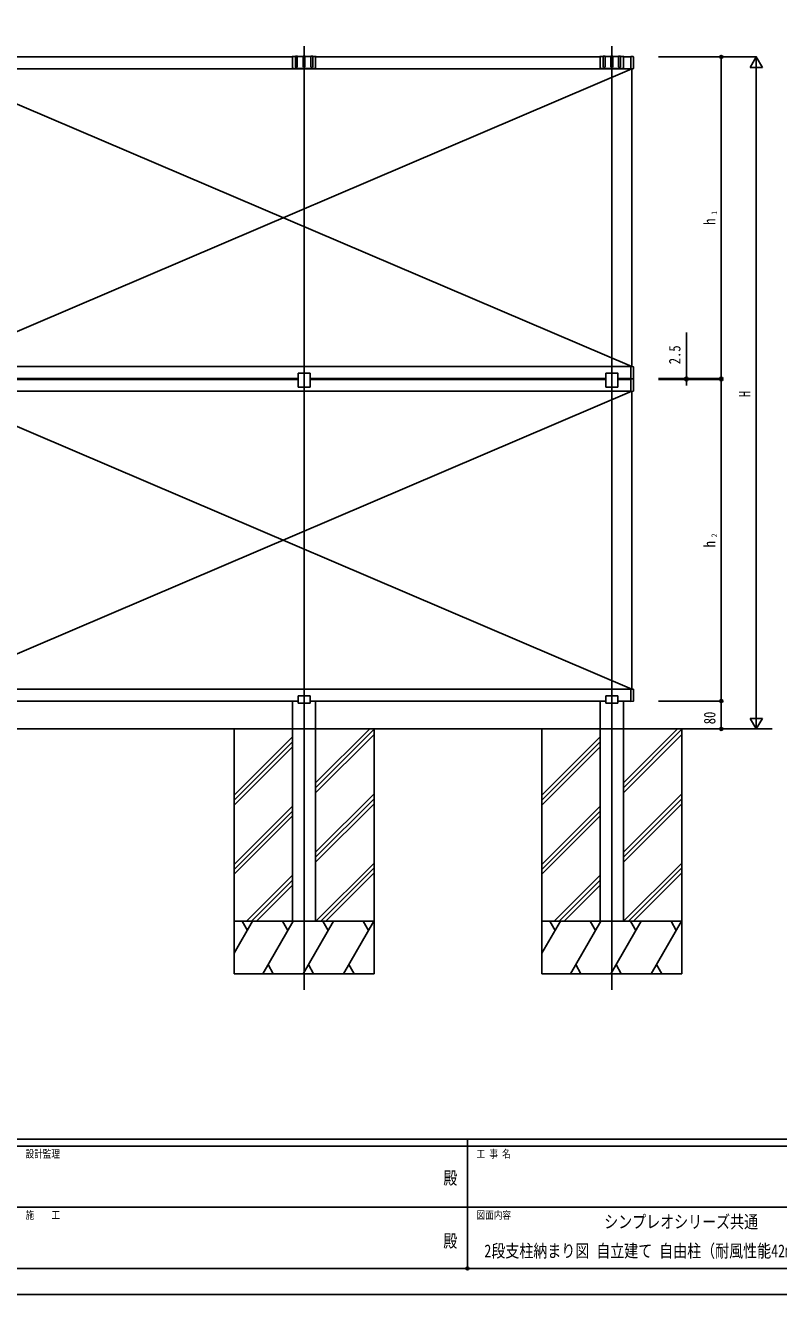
# Model space of a CAD drawing. Units: millimetres, scale not verified. Extents: x -4205 to 4205, y -2970 to 2970.
# Drawn here: x -1269 to 885, y -2970 to 661 of the extents above; entities that cross this region are included whole.
import ezdxf
from ezdxf.enums import TextEntityAlignment as Align

# ---------------------------------------------------------------- set-up
doc = ezdxf.new("R2010")
doc.units = ezdxf.units.MM
doc.header["$LTSCALE"] = 16
doc.header["$PDMODE"] = 32
doc.header["$PDSIZE"] = 8
for name, color, linetype in [('0-2_USER1', 3, 'Continuous'), ('0-3_YKK_12', 2, 'Continuous'), ('0-4_YKK_A1', 4, 'Continuous'), ('0-5_YKK_D', 6, 'Continuous'), ('0-6_YKK_ZWAK', 7, 'Continuous')]:
    doc.layers.add(name, color=color, linetype=linetype)
doc.styles.add('ＭＳ ゴシック', font='')
doc.styles.get('ＭＳ ゴシック').set_extended_font_data('MS Gothic')

msp = doc.modelspace()

# ---------------------------------------------------------------- linework, layer by layer
at = {"layer": '0-3_YKK_12'}
for p, q in [((-471.81, -2097.73), (-471.81, 601.26)), ((408.09, -2097.73), (408.09, 601.26))]:
    msp.add_line(p, q, dxfattribs=at)
at = {"layer": '0-4_YKK_A1'}
for p, q in [((-504.81, 570.48), (-1438.81, 570.48)), ((-496.31, 571.98), (-504.81, 571.98)), ((-504.81, 571.98), (-504.81, 537.97)), ((-496.31, 571.98), (-496.31, 542.97)), ((-495.31, 572.98), (-492.31, 572.98)), ((-491.31, 542.97), (-491.31, 571.98)), ((-474.31, 571.98), (-491.31, 571.98)), ((-474.31, 571.98), (-474.31, 542.97)), ((-473.31, 572.98), (-470.31, 572.98)), ((-452.31, 571.98), (-469.31, 571.98)), ((-469.31, 542.97), (-469.31, 571.98)), ((-452.31, 571.98), (-452.31, 542.97)), ((-448.31, 572.98), (-451.31, 572.98)), ((-438.81, 571.98), (-447.31, 571.98)), ((-447.31, 542.97), (-447.31, 571.98)), ((-438.81, 571.98), (-438.81, 537.97)), ((375.09, 570.48), (-438.81, 570.48)), ((383.59, 571.98), (375.09, 571.98)), ((375.09, 571.98), (375.09, 537.97)), ((383.59, 571.98), (383.59, 542.97)), ((384.59, 572.98), (387.59, 572.98)), ((388.59, 542.97), (388.59, 571.98)), ((405.59, 571.98), (388.59, 571.98)), ((405.59, 571.98), (405.59, 542.97)), ((406.59, 572.98), (409.59, 572.98)), ((427.59, 571.98), (410.59, 571.98)), ((410.59, 542.97), (410.59, 571.98)), ((427.59, 571.98), (427.59, 542.97)), ((431.59, 572.98), (428.59, 572.98)), ((441.09, 571.98), (432.59, 571.98)), ((432.59, 542.97), (432.59, 571.98)), ((441.09, 571.98), (441.09, 537.97)), ((462.19, 570.48), (441.09, 570.48)), ((462.51, 571.66), (469.25, 571.25)), ((470.19, 570.25), (470.19, 537.61)), ((-1529.31, 536.48), (465.69, -315.52)), ((-1529.31, -315.52), (465.69, 536.48)), ((-1527.31, 536.48), (462.19, 536.48)), ((-503.81, 536.97), (-472.27, 536.97)), ((-471.35, 536.97), (-439.81, 536.97)), ((376.09, 536.97), (407.63, 536.97)), ((408.55, 536.97), (440.09, 536.97)), ((462.51, 536.2), (469.25, 536.61)), ((465.69, -315.43), (465.69, 536.4)), ((-1527.31, -315.52), (462.19, -315.52)), ((462.51, -315.24), (469.25, -315.65)), ((470.19, -349.29), (470.19, -316.65)), ((-1454.56, -349.52), (-489.06, -349.52)), ((-489.06, -352.02), (-1454.56, -352.02)), ((-489.06, -334.52), (-489.06, -374.52)), ((-454.56, -349.52), (390.84, -349.52)), ((390.84, -352.02), (-454.56, -352.02)), ((390.84, -334.52), (390.84, -374.52)), ((425.34, -349.52), (462.19, -349.52)), ((462.19, -352.02), (425.34, -352.02)), ((462.51, -350.7), (469.25, -350.29)), ((462.51, -350.84), (469.25, -351.25)), ((470.19, -352.25), (470.19, -384.89)), ((-1529.31, -386.02), (465.69, -1238.02)), ((-1529.31, -1238.02), (465.69, -386.02)), ((-1527.31, -386.02), (462.19, -386.02)), ((-489.06, -374.52), (-454.56, -374.52)), ((390.84, -374.52), (425.34, -374.52)), ((462.51, -386.3), (469.25, -385.89)), ((465.69, -1237.93), (465.69, -386.1)), ((-1527.31, -1238.02), (462.19, -1238.02)), ((-489.11, -1257.02), (-454.51, -1257.02)), ((-489.11, -1257.02), (-489.11, -1278.02)), ((-454.51, -1278.02), (-454.51, -1257.02)), ((390.79, -1257.02), (425.39, -1257.02)), ((390.79, -1257.02), (390.79, -1278.02)), ((425.39, -1278.02), (425.39, -1257.02)), ((462.51, -1237.74), (469.25, -1238.15)), ((470.19, -1271.79), (470.19, -1239.15)), ((-1454.51, -1272.02), (-489.11, -1272.02)), ((-504.81, -1352.02), (-504.81, -1272.02)), ((-489.11, -1278.02), (-454.51, -1278.02)), ((-454.51, -1272.02), (390.79, -1272.02)), ((-438.81, -1352.02), (-438.81, -1272.02)), ((375.09, -1352.02), (375.09, -1272.02)), ((390.79, -1278.02), (425.39, -1278.02)), ((425.39, -1272.02), (462.19, -1272.02)), ((441.09, -1352.02), (441.09, -1272.02)), ((462.51, -1273.2), (469.25, -1272.79)), ((866.24, -1352.02), (-3880.14, -1352.02)), ((-671.81, -1541.5), (-504.81, -1374.5)), ((-504.81, -1902.02), (-504.81, -1352.02)), ((-438.81, -1902.02), (-438.81, -1352.02)), ((-438.81, -1520.63), (-270.2, -1352.02)), ((-438.81, -1506.49), (-284.34, -1352.02)), ((-438.81, -1534.77), (-271.81, -1367.77)), ((208.09, -1541.5), (375.09, -1374.5)), ((375.09, -1902.02), (375.09, -1352.02)), ((441.09, -1902.02), (441.09, -1352.02)), ((441.09, -1520.63), (609.7, -1352.02)), ((441.09, -1506.49), (595.56, -1352.02)), ((441.09, -1534.77), (608.09, -1367.77)), ((-671.81, -1555.64), (-504.81, -1388.64)), ((-671.81, -1569.78), (-504.81, -1402.78)), ((208.09, -1555.64), (375.09, -1388.64)), ((208.09, -1569.78), (375.09, -1402.78)), ((-438.81, -1704.48), (-271.81, -1537.48)), ((-438.81, -1718.62), (-271.81, -1551.62)), ((441.09, -1704.48), (608.09, -1537.48)), ((441.09, -1718.62), (608.09, -1551.62)), ((-671.81, -1739.49), (-504.81, -1572.49)), ((-671.81, -1753.63), (-504.81, -1586.63)), ((-438.81, -1732.76), (-271.81, -1565.76)), ((208.09, -1739.49), (375.09, -1572.49)), ((208.09, -1753.63), (375.09, -1586.63)), ((441.09, -1732.76), (608.09, -1565.76)), ((-671.81, -1767.77), (-504.81, -1600.77)), ((208.09, -1767.77), (375.09, -1600.77)), ((-438.36, -1902.02), (-271.81, -1735.47)), ((441.54, -1902.02), (608.09, -1735.47)), ((-636.35, -1902.02), (-504.81, -1770.48)), ((-424.22, -1902.02), (-271.81, -1749.61)), ((-410.08, -1902.02), (-271.81, -1763.75)), ((243.55, -1902.02), (375.09, -1770.48)), ((455.68, -1902.02), (608.09, -1749.61)), ((469.82, -1902.02), (608.09, -1763.75)), ((-622.21, -1902.02), (-504.81, -1784.62)), ((-608.07, -1902.02), (-504.81, -1798.76)), ((257.69, -1902.02), (375.09, -1784.62)), ((271.83, -1902.02), (375.09, -1798.76)), ((-671.81, -1993.52), (-618.98, -1902.02)), ((-633.98, -1928), (-648.98, -1902.02)), ((-590.11, -2052.02), (-503.51, -1902.02)), ((-518.51, -1928), (-533.51, -1902.02)), ((-474.64, -2052.02), (-388.04, -1902.02)), ((-403.04, -1928), (-418.04, -1902.02)), ((-359.17, -2052.02), (-272.57, -1902.02)), ((-287.57, -1928), (-302.57, -1902.02)), ((208.09, -1993.52), (260.92, -1902.02)), ((245.92, -1928), (230.92, -1902.02)), ((289.79, -2052.02), (376.39, -1902.02)), ((361.39, -1928), (346.39, -1902.02)), ((405.26, -2052.02), (491.86, -1902.02)), ((476.86, -1928), (461.86, -1902.02)), ((520.73, -2052.02), (607.33, -1902.02)), ((592.33, -1928), (577.33, -1902.02)), ((-575.11, -2026.04), (-560.11, -2052.02)), ((-459.64, -2026.04), (-444.64, -2052.02)), ((-344.17, -2026.04), (-329.17, -2052.02)), ((304.79, -2026.04), (319.79, -2052.02)), ((420.26, -2026.04), (435.26, -2052.02)), ((535.73, -2026.04), (550.73, -2052.02))]:
    msp.add_line(p, q, dxfattribs=at)
for points in [[(462.19, 536.5), (462.19, 537.18), (462.19, 570.68), (462.19, 571.36)], [(462.19, -315.54), (462.19, -316.22), (462.19, -349.72), (462.19, -350.4)], [(-454.56, -374.52), (-454.56, -334.52), (-489.06, -334.52)], [(425.34, -374.52), (425.34, -334.52), (390.84, -334.52)], [(462.19, -386), (462.19, -385.32), (462.19, -351.82), (462.19, -351.14)], [(462.19, -1238.04), (462.19, -1238.72), (462.19, -1272.22), (462.19, -1272.9)]]:
    msp.add_lwpolyline(points, dxfattribs=at)
for points in [[(-671.81, -1902.02), (-271.81, -1902.02), (-271.81, -1352.02), (-671.81, -1352.02)], [(208.09, -1902.02), (608.09, -1902.02), (608.09, -1352.02), (208.09, -1352.02)], [(-671.81, -1902.02), (-271.81, -1902.02), (-271.81, -2052.02), (-671.81, -2052.02)], [(208.09, -1902.02), (608.09, -1902.02), (608.09, -2052.02), (208.09, -2052.02)]]:
    msp.add_lwpolyline(points, close=True, dxfattribs=at)
for centre, radius, start, end in [((-504.81, 569.98), 2, 90, 165.52249), ((-495.31, 571.98), 1, 90, 180), ((-492.31, 571.98), 1, 0, 90), ((-473.31, 571.98), 1, 90, 180), ((-470.31, 571.98), 1, 0, 90), ((-451.31, 571.98), 1, 90, 180), ((-448.31, 571.98), 1, 0, 90), ((-438.81, 569.98), 2, 14.47751, 90), ((375.09, 569.98), 2, 90, 165.52249), ((384.59, 571.98), 1, 90, 180), ((387.59, 571.98), 1, 0, 90), ((406.59, 571.98), 1, 90, 180), ((409.59, 571.98), 1, 0, 90), ((428.59, 571.98), 1, 90, 180), ((431.59, 571.98), 1, 0, 90), ((441.09, 569.98), 2, 14.47751, 90), ((462.49, 571.36), 0.3, 86.5, 180), ((469.19, 570.25), 1, 0, 86.5), ((-503.81, 537.97), 1, 180, 270), ((-493.81, 542.97), 2.5, 180, 0), ((-471.81, 542.97), 2.5, 180, 0), ((-471.81, 536.77), 0.5, 23.57818, 156.42182), ((-449.81, 542.97), 2.5, 180, 0), ((-439.81, 537.97), 1, 270, 0), ((376.09, 537.97), 1, 180, 270), ((386.09, 542.97), 2.5, 180, 0), ((408.09, 542.97), 2.5, 180, 0), ((408.09, 536.77), 0.5, 23.57818, 156.42182), ((430.09, 542.97), 2.5, 180, 0), ((440.09, 537.97), 1, 270, 0), ((462.49, 536.5), 0.3, 180, 273.5), ((469.19, 537.61), 1, 273.5, 0), ((462.49, -315.54), 0.3, 86.5, 180), ((469.19, -316.65), 1, 0, 86.5), ((462.49, -350.4), 0.3, 180, 273.5), ((462.49, -351.14), 0.3, 86.5, 180), ((469.19, -349.29), 1, 273.5, 0), ((469.19, -352.25), 1, 0, 86.5), ((462.49, -386), 0.3, 180, 273.5), ((469.19, -384.89), 1, 273.5, 0), ((462.49, -1238.04), 0.3, 86.5, 180), ((469.19, -1239.15), 1, 0, 86.5), ((462.49, -1272.9), 0.3, 180, 273.5), ((469.19, -1271.79), 1, 273.5, 0)]:
    msp.add_arc(centre, radius, start, end, dxfattribs=at)
at = {"layer": '0-5_YKK_D'}
for p, q in [((541.19, 570.48), (822.19, 570.48)), ((541.19, 570.48), (722.19, 570.48)), ((721.19, 570.48), (721.19, -349.52)), ((821.19, 570.48), (803.69, 540.17)), ((821.19, 570.48), (838.69, 540.17)), ((821.19, 570.48), (821.19, 509.86)), ((803.69, 540.17), (838.69, 540.17)), ((821.19, 535.48), (821.19, -1317.02)), ((621.19, -349.52), (621.19, -217.52)), ((541.19, -349.52), (722.19, -349.52)), ((541.19, -349.52), (622.19, -349.52)), ((541.19, -352.02), (722.19, -352.02)), ((541.19, -352.02), (622.19, -352.02)), ((621.19, -352.02), (621.19, -349.52)), ((621.19, -352.02), (621.19, -369.02)), ((721.19, -352.02), (721.19, -1272.02)), ((541.19, -1272.02), (722.19, -1272.02)), ((541.19, -1272.02), (722.19, -1272.02)), ((721.19, -1272.02), (721.19, -1352.02)), ((821.19, -1352.02), (821.19, -1291.4)), ((821.19, -1352.02), (803.69, -1321.71)), ((838.69, -1321.71), (803.69, -1321.71)), ((821.19, -1352.02), (838.69, -1321.71)), ((541.19, -1352.02), (722.19, -1352.02)), ((541.19, -1352.02), (822.19, -1352.02))]:
    msp.add_line(p, q, dxfattribs=at)
for centre in [(721.19, 570.48), (621.19, -349.52), (621.19, -352.02), (721.19, -349.52), (721.19, -352.02), (721.19, -1272.02), (721.19, -1272.02), (721.19, -1352.02)]:
    msp.add_circle(centre, 4.25, dxfattribs=at)
at = {"layer": '0-6_YKK_ZWAK'}
for p, q in [((3895.02, -2525), (-3904.98, -2525)), ((-4.98, -2525), (-4.98, -2895)), ((-4.98, -2545), (-1304.98, -2545)), ((1295.02, -2545), (-4.98, -2545)), ((-1297.48, -2720), (-4.98, -2720)), ((-4.98, -2720), (1295.02, -2720)), ((-1304.98, -2895), (-4.98, -2895)), ((-4.98, -2895), (1295.02, -2895))]:
    msp.add_line(p, q, dxfattribs=at)
msp.add_lwpolyline([(-4205, -2970), (4205, -2970), (4205, 2970), (-4205, 2970)], close=True, dxfattribs=at)
msp.add_point((-4.98, -2895), dxfattribs=at)

# ---------------------------------------------------------------- texts
at = {"layer": '0-2_USER1', "style": 'ＭＳ ゴシック', "width": 0.8}
for s, p in [('シンプレオシリーズ共通', (386.35, -2790.83)), (' 2段支柱納まり図 自立建て 自由柱（耐風性能42m/s）', (23.69, -2874.17))]:
    msp.add_text(s, height=36.66, dxfattribs=at).set_placement(p, align=Align.BOTTOM_LEFT)
at = {"layer": '0-5_YKK_D', "style": 'ＭＳ ゴシック', "width": 0.8}
for s, height, p in [('1', 16.5, (714.19, 118.88)), ('h', 32.99, (714.19, 90.08)), ('2.5', 32.99, (614.19, -308.52)), ('H', 32.99, (814.19, -402.77)), ('2', 16.5, (714.19, -803.62)), ('h', 32.99, (714.19, -832.42)), ('80', 32.99, (714.19, -1338.42))]:
    msp.add_text(s, height=height, rotation=90, dxfattribs=at).set_placement(p, align=Align.BOTTOM_LEFT)
at = {"layer": '0-6_YKK_ZWAK', "style": 'ＭＳ ゴシック', "width": 0.8}
for s, height, p in [('設計監理', 21.99, (-1268.31, -2585)), ('工 事 名', 21.99, (21.27, -2585)), ('殿', 36.66, (-73.67, -2665.83)), ('施\u3000\u3000工', 21.99, (-1268.31, -2760)), ('図面内容', 21.99, (21.27, -2760)), ('殿', 36.66, (-73.67, -2845.83))]:
    msp.add_text(s, height=height, dxfattribs=at).set_placement(p, align=Align.BOTTOM_LEFT)

doc.saveas('drawing.dxf')
